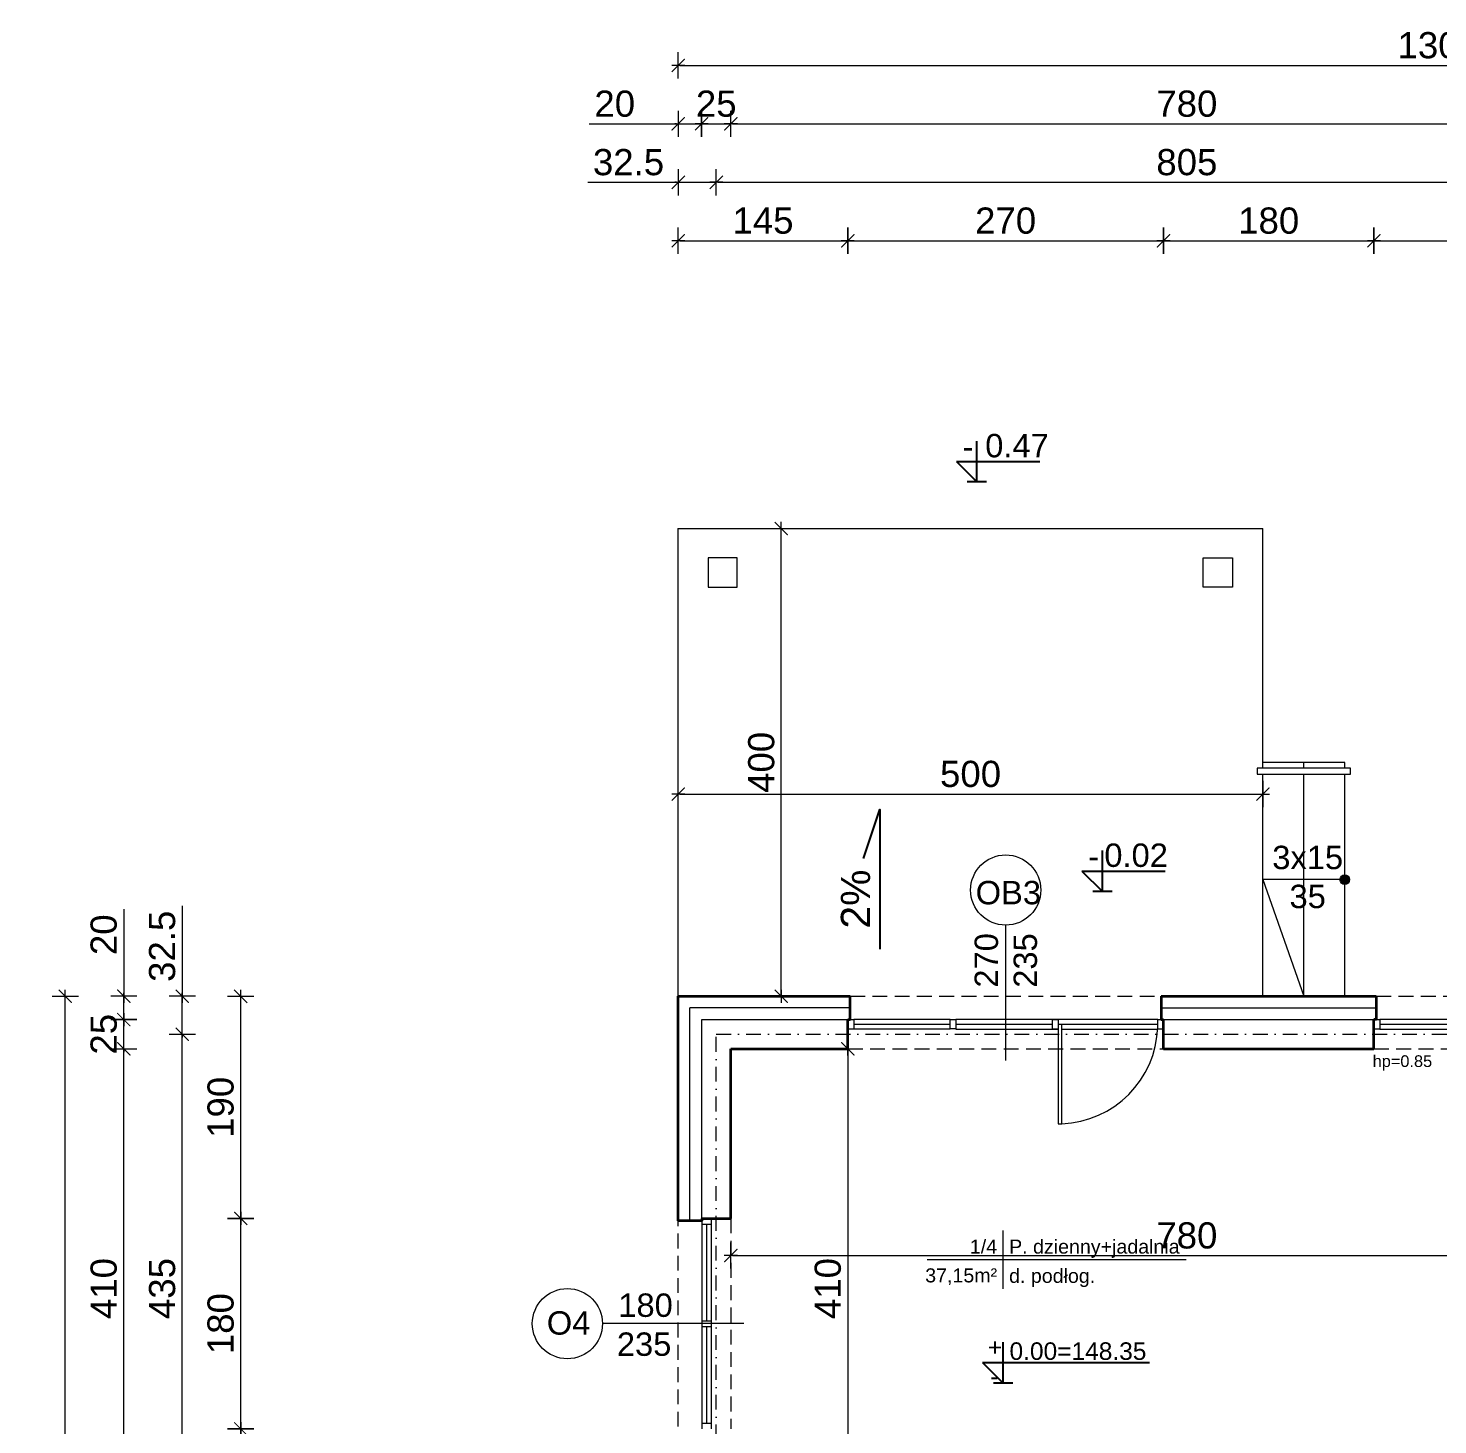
# Model space of a CAD drawing. Header units: millimetres. Extents: x -2481 to 45049, y -11067 to 11055.
# Drawn here: x -2434 to -1228, y 4287 to 5482 of the extents above; entities that cross this region are included whole.
import ezdxf

# ---------------------------------------------------------------- set-up
doc = ezdxf.new("R2010")
doc.units = ezdxf.units.MM
doc.linetypes.add('DASHDOT', pattern=[25.4, 12.7, -6.35, 0, -6.35])
doc.linetypes.add('DASHED', pattern=[19.05, 12.7, -6.35])
for name, color, linetype, lineweight in [('A-ELEWACJA CIENKA', 11, 'Continuous', 13), ('A-murowane', 3, 'Continuous', 35), ('A-osie', 7, 'DASHDOT', 5), ('A-pod', 6, 'DASHED', 15), ('A-schody', 2, 'Continuous', 5), ('A-stolarka', 1, 'Continuous', 5), ('A-w.ocieplenie', 4, 'BATTING', 5), ('A-wykończenie', 4, 'Continuous', 5), ('A17_OPIS_WARSTW', 22, 'Continuous', 9), ('B-opis', 7, 'Continuous', 0)]:
    doc.layers.add(name, color=color, linetype=linetype, lineweight=lineweight)
doc.styles.get("Standard").update_dxf_attribs({"font": 'arial.ttf'})
doc.linetypes.add('BATTING', pattern='A,0.00254,-2.54,[134,ltypeshp.shx,S=2.54,R=0,X=-2.54,Y=0],-5.08,[134,ltypeshp.shx,S=2.54,R=180,X=2.54,Y=0],-2.54', length=10.16254)
doc.dimstyles.new('PM-100', dxfattribs={"dimscale": 2.8, "dimtxt": 8, "dimasz": 0.5, "dimexe": 0, "dimexo": 0, "dimgap": 2, "dimtad": 1, "dimdec": 1, "dimrnd": 0.1, "dimzin": 13, "dimdsep": 46, "dimtxsty": 'Standard', "dimblk": 'Q', "dimcen": 0, "dimse1": 1, "dimse2": 1, "dimclrd": 256, "dimclre": 251, "dimclrt": 41, "dimadec": 1, "dimazin": 0, "dimtfac": 1, "dimtdec": 1, "dimtix": 1, "dimtmove": 1, "dimatfit": 0, "dimldrblk": 'NONE', "dimfxl": 1, "dimtolj": 1, "dimtzin": 13, "dimlwd": -1, "dimlwe": 0, "dimarcsym": 0})

# ---------------------------------------------------------------- blocks, each defined once
blk = doc.blocks.new('A$C77EB5EB5')
at = {"layer": 'A-stolarka'}
for p, q in [((-5, 0), (-175, 0)), ((-175, -4), (-92.5, -4)), ((-175, -8), (-92.5, -8)), ((-87.5, -4), (-5, -4)), ((-87.5, -8), (-5, -8))]:
    blk.add_line(p, q, dxfattribs=at)
for points in [[(-180, 0), (-175, 0), (-175, -8), (-180, -8), (-180, 0)], [(-92.5, 0), (-87.5, 0), (-87.5, -8), (-92.5, -8), (-92.5, 0)], [(-5, 0), (0, 0), (0, -8), (-5, -8), (-5, 0)]]:
    blk.add_lwpolyline(points, dxfattribs=at)
blk = doc.blocks.new('Q')
for p, q in [((-4, 0), (4, 0)), ((0, 8), (0, -8))]:
    blk.add_line(p, q)
at = {"const_width": 0.7}
blk.add_lwpolyline([(4, 4), (-4, -4)], dxfattribs=at)
blk = doc.blocks.new('*D31')
at = {"layer": 'A17_OPIS_WARSTW', "transparency": 16777216}
blk.add_line((-1831.5, 4432.3), (-1054.3, 4432.3), dxfattribs=at)
at = {"layer": 'Defpoints', "color": 0, "transparency": 16777216}
for p in [(-1052.9, 4432.3), (-1832.9, 4379.3), (-1052.9, 4379.3)]:
    blk.add_point(p, dxfattribs=at)
at = {"layer": 'A17_OPIS_WARSTW', "transparency": 16777216, "xscale": 1.4, "yscale": 1.4, "zscale": 1.4, "rotation": 180}
blk.add_blockref('Q', (-1832.9, 4432.3), dxfattribs=at)
at = {"layer": 'A17_OPIS_WARSTW', "transparency": 16777216, "xscale": 1.4, "yscale": 1.4, "zscale": 1.4}
blk.add_blockref('Q', (-1052.9, 4432.3), dxfattribs=at)
at = {"layer": 'A17_OPIS_WARSTW', "color": 41, "transparency": 16777216, "insert": (-1442.9, 4449.3), "char_height": 22.4, "attachment_point": 5}
blk.add_mtext('\\A1;780', dxfattribs=at)
blk = doc.blocks.new('_None')
blk = doc.blocks.new('*D80')
at = {"layer": 'A17_OPIS_WARSTW', "transparency": 16777216}
blk.add_line((-2252.1, 4465.4), (-2252.1, 4652.6), dxfattribs=at)
at = {"layer": 'Defpoints', "color": 0, "transparency": 16777216}
for p in [(-2252.1, 4654), (-1877.9, 4654), (-1845.4, 4464)]:
    blk.add_point(p, dxfattribs=at)
at = {"layer": 'A17_OPIS_WARSTW', "transparency": 16777216, "xscale": 1.4, "yscale": 1.4, "zscale": 1.4}
for p, rotation in [((-2252.1, 4654), 90), ((-2252.1, 4464), 270)]:
    blk.add_blockref('Q', p, dxfattribs=dict(at, rotation=rotation))
at = {"layer": 'A17_OPIS_WARSTW', "color": 41, "transparency": 16777216, "insert": (-2269.2, 4559), "char_height": 22.4, "attachment_point": 5, "rotation": 90}
blk.add_mtext('\\A1;190', dxfattribs=at)
blk = doc.blocks.new('*D91')
at = {"layer": 'A17_OPIS_WARSTW', "transparency": 16777216}
blk.add_line((-1789.8, 4655.4), (-1789.8, 5052.6), dxfattribs=at)
at = {"layer": 'Defpoints', "color": 0, "transparency": 16777216}
for p in [(-1878.3, 5054), (-1789.8, 5054), (-1877.9, 4654)]:
    blk.add_point(p, dxfattribs=at)
at = {"layer": 'A17_OPIS_WARSTW', "transparency": 16777216, "xscale": 1.4, "yscale": 1.4, "zscale": 1.4}
for p, rotation in [((-1789.8, 5054), 90), ((-1789.8, 4654), 270)]:
    blk.add_blockref('Q', p, dxfattribs=dict(at, rotation=rotation))
at = {"layer": 'A17_OPIS_WARSTW', "color": 41, "transparency": 16777216, "insert": (-1806.8, 4854), "char_height": 22.4, "attachment_point": 5, "rotation": 90}
blk.add_mtext('\\A1;400', dxfattribs=at)
blk = doc.blocks.new('*D102')
at = {"layer": 'A17_OPIS_WARSTW', "transparency": 16777216}
blk.add_line((-2402.1, 3555.4), (-2402.1, 4652.6), dxfattribs=at)
at = {"layer": 'Defpoints', "color": 0, "transparency": 16777216}
for p in [(-2402.1, 4654), (-1877.9, 4654), (-1877.9, 3554)]:
    blk.add_point(p, dxfattribs=at)
at = {"layer": 'A17_OPIS_WARSTW', "transparency": 16777216, "xscale": 1.4, "yscale": 1.4, "zscale": 1.4}
for p, rotation in [((-2402.1, 4654), 90), ((-2402.1, 3554), 270)]:
    blk.add_blockref('Q', p, dxfattribs=dict(at, rotation=rotation))
at = {"layer": 'A17_OPIS_WARSTW', "color": 41, "transparency": 16777216, "insert": (-2419.2, 4104), "char_height": 22.4, "attachment_point": 5, "rotation": 90}
blk.add_mtext('\\A1;1100', dxfattribs=at)
blk = doc.blocks.new('*D103')
at = {"layer": 'A17_OPIS_WARSTW', "transparency": 16777216}
blk.add_line((-1731.5, 5300.1), (-1464.3, 5300.1), dxfattribs=at)
at = {"layer": 'Defpoints', "color": 0, "transparency": 16777216}
for p in [(-1462.9, 5300.1), (-1732.9, 4621.5), (-1462.9, 4621.5)]:
    blk.add_point(p, dxfattribs=at)
at = {"layer": 'A17_OPIS_WARSTW', "transparency": 16777216, "xscale": 1.4, "yscale": 1.4, "zscale": 1.4, "rotation": 180}
blk.add_blockref('Q', (-1732.9, 5300.1), dxfattribs=at)
at = {"layer": 'A17_OPIS_WARSTW', "transparency": 16777216, "xscale": 1.4, "yscale": 1.4, "zscale": 1.4}
blk.add_blockref('Q', (-1462.9, 5300.1), dxfattribs=at)
at = {"layer": 'A17_OPIS_WARSTW', "color": 41, "transparency": 16777216, "insert": (-1597.9, 5317.2), "char_height": 22.4, "attachment_point": 5}
blk.add_mtext('\\A1;270', dxfattribs=at)
blk = doc.blocks.new('*D113')
at = {"layer": 'A17_OPIS_WARSTW', "transparency": 16777216}
for p, q in [((-2352.1, 4728.4), (-2352.1, 4654)), ((-2352.1, 4655.4), (-2352.1, 4656.8)), ((-2352.1, 4634), (-2352.1, 4654)), ((-2352.1, 4634), (-2352.1, 4654)), ((-2352.1, 4632.6), (-2352.1, 4631.2))]:
    blk.add_line(p, q, dxfattribs=at)
at = {"layer": 'Defpoints', "color": 0, "transparency": 16777216}
for p in [(-2352.1, 4654), (-1877.9, 4654), (-1857.9, 4634)]:
    blk.add_point(p, dxfattribs=at)
at = {"layer": 'A17_OPIS_WARSTW', "transparency": 16777216, "xscale": 1.4, "yscale": 1.4, "zscale": 1.4}
for p, rotation in [((-2352.1, 4654), 270), ((-2352.1, 4634), 90)]:
    blk.add_blockref('Q', p, dxfattribs=dict(at, rotation=rotation))
at = {"layer": 'A17_OPIS_WARSTW', "color": 41, "transparency": 16777216, "insert": (-2369.2, 4706.6), "char_height": 22.4, "attachment_point": 5, "rotation": 90}
blk.add_mtext('\\A1;20', dxfattribs=at)
blk = doc.blocks.new('*D115')
at = {"layer": 'A17_OPIS_WARSTW', "transparency": 16777216}
blk.add_line((-1461.5, 5300.1), (-1284.3, 5300.1), dxfattribs=at)
at = {"layer": 'Defpoints', "color": 0, "transparency": 16777216}
for p in [(-1282.9, 5300.1), (-1462.9, 4621.5), (-1282.9, 4621.5)]:
    blk.add_point(p, dxfattribs=at)
at = {"layer": 'A17_OPIS_WARSTW', "transparency": 16777216, "xscale": 1.4, "yscale": 1.4, "zscale": 1.4, "rotation": 180}
blk.add_blockref('Q', (-1462.9, 5300.1), dxfattribs=at)
at = {"layer": 'A17_OPIS_WARSTW', "transparency": 16777216, "xscale": 1.4, "yscale": 1.4, "zscale": 1.4}
blk.add_blockref('Q', (-1282.9, 5300.1), dxfattribs=at)
at = {"layer": 'A17_OPIS_WARSTW', "color": 41, "transparency": 16777216, "insert": (-1372.9, 5317.2), "char_height": 22.4, "attachment_point": 5}
blk.add_mtext('\\A1;180', dxfattribs=at)
blk = doc.blocks.new('*D121')
at = {"layer": 'A17_OPIS_WARSTW', "transparency": 16777216}
blk.add_line((-1732.9, 4607.6), (-1732.9, 4200.4), dxfattribs=at)
at = {"layer": 'Defpoints', "color": 0, "transparency": 16777216}
for p in [(-1732.9, 4609), (-1732.9, 4199), (-1732.9, 4199)]:
    blk.add_point(p, dxfattribs=at)
at = {"layer": 'A17_OPIS_WARSTW', "transparency": 16777216, "xscale": 1.4, "yscale": 1.4, "zscale": 1.4}
for p, rotation in [((-1732.9, 4609), 90), ((-1732.9, 4199), 270)]:
    blk.add_blockref('Q', p, dxfattribs=dict(at, rotation=rotation))
at = {"layer": 'A17_OPIS_WARSTW', "color": 41, "transparency": 16777216, "insert": (-1749.9, 4404), "char_height": 22.4, "attachment_point": 5, "rotation": 90}
blk.add_mtext('\\A1;410', dxfattribs=at)
blk = doc.blocks.new('*D126')
at = {"layer": 'A17_OPIS_WARSTW', "transparency": 16777216}
blk.add_line((-1831.5, 5400.1), (-1054.3, 5400.1), dxfattribs=at)
at = {"layer": 'Defpoints', "color": 0, "transparency": 16777216}
for p in [(-1052.9, 5400.1), (-1832.9, 4609), (-1052.9, 4609)]:
    blk.add_point(p, dxfattribs=at)
at = {"layer": 'A17_OPIS_WARSTW', "transparency": 16777216, "xscale": 1.4, "yscale": 1.4, "zscale": 1.4, "rotation": 180}
blk.add_blockref('Q', (-1832.9, 5400.1), dxfattribs=at)
at = {"layer": 'A17_OPIS_WARSTW', "transparency": 16777216, "xscale": 1.4, "yscale": 1.4, "zscale": 1.4}
blk.add_blockref('Q', (-1052.9, 5400.1), dxfattribs=at)
at = {"layer": 'A17_OPIS_WARSTW', "color": 41, "transparency": 16777216, "insert": (-1442.9, 5417.2), "char_height": 22.4, "attachment_point": 5}
blk.add_mtext('\\A1;780', dxfattribs=at)
blk = doc.blocks.new('*D168')
at = {"layer": 'A17_OPIS_WARSTW', "transparency": 16777216}
blk.add_line((-2252.1, 4150.4), (-2252.1, 4282.6), dxfattribs=at)
at = {"layer": 'Defpoints', "color": 0, "transparency": 16777216}
for p in [(-2252.1, 4284), (-1845.4, 4284), (-1845.4, 4149)]:
    blk.add_point(p, dxfattribs=at)
at = {"layer": 'A17_OPIS_WARSTW', "transparency": 16777216, "xscale": 1.4, "yscale": 1.4, "zscale": 1.4}
for p, rotation in [((-2252.1, 4284), 90), ((-2252.1, 4149), 270)]:
    blk.add_blockref('Q', p, dxfattribs=dict(at, rotation=rotation))
at = {"layer": 'A17_OPIS_WARSTW', "color": 41, "transparency": 16777216, "insert": (-2269.2, 4216.5), "char_height": 22.4, "attachment_point": 5, "rotation": 90}
blk.add_mtext('\\A1;135', dxfattribs=at)
blk = doc.blocks.new('*D184')
at = {"layer": 'A17_OPIS_WARSTW', "transparency": 16777216}
blk.add_line((-2252.1, 4285.4), (-2252.1, 4462.6), dxfattribs=at)
at = {"layer": 'Defpoints', "color": 0, "transparency": 16777216}
for p in [(-2252.1, 4464), (-1845.4, 4464), (-1845.4, 4284)]:
    blk.add_point(p, dxfattribs=at)
at = {"layer": 'A17_OPIS_WARSTW', "transparency": 16777216, "xscale": 1.4, "yscale": 1.4, "zscale": 1.4}
for p, rotation in [((-2252.1, 4464), 90), ((-2252.1, 4284), 270)]:
    blk.add_blockref('Q', p, dxfattribs=dict(at, rotation=rotation))
at = {"layer": 'A17_OPIS_WARSTW', "color": 41, "transparency": 16777216, "insert": (-2269.2, 4374), "char_height": 22.4, "attachment_point": 5, "rotation": 90}
blk.add_mtext('\\A1;180', dxfattribs=at)
blk = doc.blocks.new('*D187')
at = {"layer": 'A17_OPIS_WARSTW', "transparency": 16777216}
for p, q in [((-2302.1, 4731.4), (-2302.1, 4654)), ((-2302.1, 4655.4), (-2302.1, 4656.8)), ((-2302.1, 4621.5), (-2302.1, 4654)), ((-2302.1, 4621.5), (-2302.1, 4654)), ((-2302.1, 4620.1), (-2302.1, 4618.7))]:
    blk.add_line(p, q, dxfattribs=at)
at = {"layer": 'Defpoints', "color": 0, "transparency": 16777216}
for p in [(-2302.1, 4654), (-1877.9, 4654), (-1845.4, 4621.5)]:
    blk.add_point(p, dxfattribs=at)
at = {"layer": 'A17_OPIS_WARSTW', "transparency": 16777216, "xscale": 1.4, "yscale": 1.4, "zscale": 1.4}
for p, rotation in [((-2302.1, 4654), 270), ((-2302.1, 4621.5), 90)]:
    blk.add_blockref('Q', p, dxfattribs=dict(at, rotation=rotation))
at = {"layer": 'A17_OPIS_WARSTW', "color": 41, "transparency": 16777216, "insert": (-2319.2, 4696.7), "char_height": 22.4, "attachment_point": 5, "rotation": 90}
blk.add_mtext('\\A1;32.5', dxfattribs=at)
blk = doc.blocks.new('*D189')
at = {"layer": 'A17_OPIS_WARSTW', "transparency": 16777216}
for p, q in [((-2352.1, 4635.4), (-2352.1, 4636.8)), ((-2352.1, 4609), (-2352.1, 4634)), ((-2352.1, 4607.6), (-2352.1, 4606.2))]:
    blk.add_line(p, q, dxfattribs=at)
at = {"layer": 'Defpoints', "color": 0, "transparency": 16777216}
for p in [(-2352.1, 4634), (-1857.9, 4634), (-1832.9, 4609)]:
    blk.add_point(p, dxfattribs=at)
at = {"layer": 'A17_OPIS_WARSTW', "transparency": 16777216, "xscale": 1.4, "yscale": 1.4, "zscale": 1.4}
for p, rotation in [((-2352.1, 4634), 270), ((-2352.1, 4609), 90)]:
    blk.add_blockref('Q', p, dxfattribs=dict(at, rotation=rotation))
at = {"layer": 'A17_OPIS_WARSTW', "color": 41, "transparency": 16777216, "insert": (-2369.2, 4621.5), "char_height": 22.4, "attachment_point": 5, "rotation": 90}
blk.add_mtext('\\A1;25', dxfattribs=at)
blk = doc.blocks.new('*D190')
at = {"layer": 'A17_OPIS_WARSTW', "transparency": 16777216}
blk.add_line((-2302.1, 4187.9), (-2302.1, 4620.1), dxfattribs=at)
at = {"layer": 'Defpoints', "color": 0, "transparency": 16777216}
for p in [(-2302.1, 4621.5), (-1845.4, 4621.5), (-1845.4, 4186.5)]:
    blk.add_point(p, dxfattribs=at)
at = {"layer": 'A17_OPIS_WARSTW', "transparency": 16777216, "xscale": 1.4, "yscale": 1.4, "zscale": 1.4}
for p, rotation in [((-2302.1, 4621.5), 90), ((-2302.1, 4186.5), 270)]:
    blk.add_blockref('Q', p, dxfattribs=dict(at, rotation=rotation))
at = {"layer": 'A17_OPIS_WARSTW', "color": 41, "transparency": 16777216, "insert": (-2319.2, 4404), "char_height": 22.4, "attachment_point": 5, "rotation": 90}
blk.add_mtext('\\A1;435', dxfattribs=at)
blk = doc.blocks.new('*D191')
at = {"layer": 'A17_OPIS_WARSTW', "transparency": 16777216}
blk.add_line((-2352.1, 4200.4), (-2352.1, 4607.6), dxfattribs=at)
at = {"layer": 'Defpoints', "color": 0, "transparency": 16777216}
for p in [(-2352.1, 4609), (-1832.9, 4609), (-1832.9, 4199)]:
    blk.add_point(p, dxfattribs=at)
at = {"layer": 'A17_OPIS_WARSTW', "transparency": 16777216, "xscale": 1.4, "yscale": 1.4, "zscale": 1.4}
for p, rotation in [((-2352.1, 4609), 90), ((-2352.1, 4199), 270)]:
    blk.add_blockref('Q', p, dxfattribs=dict(at, rotation=rotation))
at = {"layer": 'A17_OPIS_WARSTW', "color": 41, "transparency": 16777216, "insert": (-2369.2, 4404), "char_height": 22.4, "attachment_point": 5, "rotation": 90}
blk.add_mtext('\\A1;410', dxfattribs=at)
blk = doc.blocks.new('*D193')
at = {"layer": 'A17_OPIS_WARSTW', "transparency": 16777216}
blk.add_line((-1281.5, 5300.1), (-1104.3, 5300.1), dxfattribs=at)
at = {"layer": 'Defpoints', "color": 0, "transparency": 16777216}
for p in [(-1102.9, 5300.1), (-1282.9, 4621.5), (-1102.9, 4621.5)]:
    blk.add_point(p, dxfattribs=at)
at = {"layer": 'A17_OPIS_WARSTW', "transparency": 16777216, "xscale": 1.4, "yscale": 1.4, "zscale": 1.4, "rotation": 180}
blk.add_blockref('Q', (-1282.9, 5300.1), dxfattribs=at)
at = {"layer": 'A17_OPIS_WARSTW', "transparency": 16777216, "xscale": 1.4, "yscale": 1.4, "zscale": 1.4}
blk.add_blockref('Q', (-1102.9, 5300.1), dxfattribs=at)
at = {"layer": 'A17_OPIS_WARSTW', "color": 41, "transparency": 16777216, "insert": (-1192.9, 5317.2), "char_height": 22.4, "attachment_point": 5}
blk.add_mtext('\\A1;180', dxfattribs=at)
blk = doc.blocks.new('*D194')
at = {"layer": 'A17_OPIS_WARSTW', "transparency": 16777216}
blk.add_line((-1876.5, 4826.9), (-1379.3, 4826.9), dxfattribs=at)
at = {"layer": 'Defpoints', "color": 0, "transparency": 16777216}
for p in [(-1877.9, 5054), (-1377.9, 5054), (-1377.9, 4826.9)]:
    blk.add_point(p, dxfattribs=at)
at = {"layer": 'A17_OPIS_WARSTW', "transparency": 16777216, "xscale": 1.4, "yscale": 1.4, "zscale": 1.4, "rotation": 180}
blk.add_blockref('Q', (-1877.9, 4826.9), dxfattribs=at)
at = {"layer": 'A17_OPIS_WARSTW', "transparency": 16777216, "xscale": 1.4, "yscale": 1.4, "zscale": 1.4}
blk.add_blockref('Q', (-1377.9, 4826.9), dxfattribs=at)
at = {"layer": 'A17_OPIS_WARSTW', "color": 41, "transparency": 16777216, "insert": (-1627.9, 4844), "char_height": 22.4, "attachment_point": 5}
blk.add_mtext('\\A1;500', dxfattribs=at)
blk = doc.blocks.new('*D196')
at = {"layer": 'A17_OPIS_WARSTW', "transparency": 16777216}
blk.add_line((-1876.5, 5300.1), (-1734.3, 5300.1), dxfattribs=at)
at = {"layer": 'Defpoints', "color": 0, "transparency": 16777216}
for p in [(-1732.9, 5300.1), (-1877.9, 4654), (-1732.9, 4621.5)]:
    blk.add_point(p, dxfattribs=at)
at = {"layer": 'A17_OPIS_WARSTW', "transparency": 16777216, "xscale": 1.4, "yscale": 1.4, "zscale": 1.4, "rotation": 180}
blk.add_blockref('Q', (-1877.9, 5300.1), dxfattribs=at)
at = {"layer": 'A17_OPIS_WARSTW', "transparency": 16777216, "xscale": 1.4, "yscale": 1.4, "zscale": 1.4}
blk.add_blockref('Q', (-1732.9, 5300.1), dxfattribs=at)
at = {"layer": 'A17_OPIS_WARSTW', "color": 41, "transparency": 16777216, "insert": (-1805.4, 5317.2), "char_height": 22.4, "attachment_point": 5}
blk.add_mtext('\\A1;145', dxfattribs=at)
blk = doc.blocks.new('*D204')
at = {"layer": 'A17_OPIS_WARSTW', "transparency": 16777216}
for p, q in [((-1954, 5400.1), (-1877.9, 5400.1)), ((-1879.3, 5400.1), (-1880.7, 5400.1)), ((-1877.9, 5400.1), (-1857.9, 5400.1)), ((-1877.9, 5400.1), (-1857.9, 5400.1)), ((-1856.5, 5400.1), (-1855.1, 5400.1))]:
    blk.add_line(p, q, dxfattribs=at)
at = {"layer": 'Defpoints', "color": 0, "transparency": 16777216}
for p in [(-1857.9, 5400.1), (-1877.9, 4654), (-1857.9, 4634)]:
    blk.add_point(p, dxfattribs=at)
at = {"layer": 'A17_OPIS_WARSTW', "transparency": 16777216, "xscale": 1.4, "yscale": 1.4, "zscale": 1.4}
blk.add_blockref('Q', (-1877.9, 5400.1), dxfattribs=at)
at = {"layer": 'A17_OPIS_WARSTW', "transparency": 16777216, "xscale": 1.4, "yscale": 1.4, "zscale": 1.4, "rotation": 180}
blk.add_blockref('Q', (-1857.9, 5400.1), dxfattribs=at)
at = {"layer": 'A17_OPIS_WARSTW', "color": 41, "transparency": 16777216, "insert": (-1932.2, 5417.2), "char_height": 22.4, "attachment_point": 5}
blk.add_mtext('\\A1;20', dxfattribs=at)
blk = doc.blocks.new('*D205')
at = {"layer": 'A17_OPIS_WARSTW', "transparency": 16777216}
for p, q in [((-1955.2, 5350.1), (-1877.9, 5350.1)), ((-1879.3, 5350.1), (-1880.7, 5350.1)), ((-1877.9, 5350.1), (-1845.4, 5350.1)), ((-1877.9, 5350.1), (-1845.4, 5350.1)), ((-1844, 5350.1), (-1842.6, 5350.1))]:
    blk.add_line(p, q, dxfattribs=at)
at = {"layer": 'Defpoints', "color": 0, "transparency": 16777216}
for p in [(-1845.4, 5350.1), (-1877.9, 4654), (-1845.4, 4621.5)]:
    blk.add_point(p, dxfattribs=at)
at = {"layer": 'A17_OPIS_WARSTW', "transparency": 16777216, "xscale": 1.4, "yscale": 1.4, "zscale": 1.4}
blk.add_blockref('Q', (-1877.9, 5350.1), dxfattribs=at)
at = {"layer": 'A17_OPIS_WARSTW', "transparency": 16777216, "xscale": 1.4, "yscale": 1.4, "zscale": 1.4, "rotation": 180}
blk.add_blockref('Q', (-1845.4, 5350.1), dxfattribs=at)
at = {"layer": 'A17_OPIS_WARSTW', "color": 41, "transparency": 16777216, "insert": (-1920.4, 5367.2), "char_height": 22.4, "attachment_point": 5}
blk.add_mtext('\\A1;32.5', dxfattribs=at)
blk = doc.blocks.new('*D210')
at = {"layer": 'A17_OPIS_WARSTW', "transparency": 16777216}
blk.add_line((-1844, 5350.1), (-1041.8, 5350.1), dxfattribs=at)
at = {"layer": 'Defpoints', "color": 0, "transparency": 16777216}
for p in [(-1040.4, 5350.1), (-1845.4, 4621.5), (-1040.4, 4621.5)]:
    blk.add_point(p, dxfattribs=at)
at = {"layer": 'A17_OPIS_WARSTW', "transparency": 16777216, "xscale": 1.4, "yscale": 1.4, "zscale": 1.4, "rotation": 180}
blk.add_blockref('Q', (-1845.4, 5350.1), dxfattribs=at)
at = {"layer": 'A17_OPIS_WARSTW', "transparency": 16777216, "xscale": 1.4, "yscale": 1.4, "zscale": 1.4}
blk.add_blockref('Q', (-1040.4, 5350.1), dxfattribs=at)
at = {"layer": 'A17_OPIS_WARSTW', "color": 41, "transparency": 16777216, "insert": (-1442.9, 5367.2), "char_height": 22.4, "attachment_point": 5}
blk.add_mtext('\\A1;805', dxfattribs=at)
blk = doc.blocks.new('*D211')
at = {"layer": 'A17_OPIS_WARSTW', "transparency": 16777216}
for p, q in [((-1859.3, 5400.1), (-1860.7, 5400.1)), ((-1857.9, 5400.1), (-1832.9, 5400.1)), ((-1831.5, 5400.1), (-1830.1, 5400.1))]:
    blk.add_line(p, q, dxfattribs=at)
at = {"layer": 'Defpoints', "color": 0, "transparency": 16777216}
for p in [(-1832.9, 5400.1), (-1857.9, 4634), (-1832.9, 4609)]:
    blk.add_point(p, dxfattribs=at)
at = {"layer": 'A17_OPIS_WARSTW', "transparency": 16777216, "xscale": 1.4, "yscale": 1.4, "zscale": 1.4}
blk.add_blockref('Q', (-1857.9, 5400.1), dxfattribs=at)
at = {"layer": 'A17_OPIS_WARSTW', "transparency": 16777216, "xscale": 1.4, "yscale": 1.4, "zscale": 1.4, "rotation": 180}
blk.add_blockref('Q', (-1832.9, 5400.1), dxfattribs=at)
at = {"layer": 'A17_OPIS_WARSTW', "color": 41, "transparency": 16777216, "insert": (-1845.4, 5417.2), "char_height": 22.4, "attachment_point": 5}
blk.add_mtext('\\A1;25', dxfattribs=at)
blk = doc.blocks.new('*D219')
at = {"layer": 'A17_OPIS_WARSTW', "transparency": 16777216}
blk.add_line((-1876.5, 5450.1), (-579.3, 5450.1), dxfattribs=at)
at = {"layer": 'Defpoints', "color": 0, "transparency": 16777216}
for p in [(-577.9, 5450.1), (-1877.9, 4654), (-577.9, 4654)]:
    blk.add_point(p, dxfattribs=at)
at = {"layer": 'A17_OPIS_WARSTW', "transparency": 16777216, "xscale": 1.4, "yscale": 1.4, "zscale": 1.4, "rotation": 180}
blk.add_blockref('Q', (-1877.9, 5450.1), dxfattribs=at)
at = {"layer": 'A17_OPIS_WARSTW', "transparency": 16777216, "xscale": 1.4, "yscale": 1.4, "zscale": 1.4}
blk.add_blockref('Q', (-577.9, 5450.1), dxfattribs=at)
at = {"layer": 'A17_OPIS_WARSTW', "color": 41, "transparency": 16777216, "insert": (-1227.9, 5467.2), "char_height": 22.4, "attachment_point": 5}
blk.add_mtext('\\A1;1300', dxfattribs=at)

msp = doc.modelspace()

# ---------------------------------------------------------------- hatches: boundary and pattern name
at = {"layer": 'A-schody', "ltscale": 0.8}
h = msp.add_hatch(color=256, dxfattribs=at)
h.dxf.hatch_style = 1
edge = h.paths.add_edge_path()
edge.add_arc((-1307.85, 4753.73), 4.09, 0, 360)

# ---------------------------------------------------------------- linework, layer by layer
for p, q in [((-1622.51, 5093.84), (-1622.51, 5128.84)), ((-1640.01, 5111.34), (-1622.51, 5093.84)), ((-1640.01, 5111.34), (-1568.76, 5111.34)), ((-1614.24, 5093.84), (-1630.79, 5093.84)), ((-1515.13, 4743.56), (-1515.13, 4778.56)), ((-1532.63, 4761.06), (-1515.13, 4743.56)), ((-1532.63, 4761.06), (-1461.38, 4761.06)), ((-1506.85, 4743.56), (-1523.41, 4743.56)), ((-1600.06, 4323.2), (-1600.06, 4358.2)), ((-1617.56, 4340.7), (-1600.06, 4323.2)), ((-1617.56, 4340.7), (-1474.96, 4340.7)), ((-1591.79, 4323.2), (-1608.34, 4323.2))]:
    msp.add_line(p, q)
msp.add_lwpolyline([(-1719.54, 4771.65), (-1705.48, 4813.79), (-1705.48, 4694.17)])
at = {"layer": 'A-ELEWACJA CIENKA', "color": 9, "true_color": 0xc7c8ca}
for points in [[(-1852.37, 5003.97), (-1827.37, 5003.97), (-1827.37, 5028.97), (-1852.37, 5028.97)], [(-1403.83, 5003.97), (-1428.83, 5003.97), (-1428.83, 5028.97), (-1403.83, 5028.97)]]:
    msp.add_lwpolyline(points, close=True, dxfattribs=at)
at = {"layer": 'A-murowane'}
for p, q in [((-1877.85, 4653.97), (-1730.85, 4653.97)), ((-1877.85, 4461.97), (-1877.85, 4653.97)), ((-1464.85, 4653.97), (-1280.85, 4653.97)), ((-1732.85, 4608.97), (-1732.85, 4633.97)), ((-1462.85, 4608.97), (-1462.85, 4633.97)), ((-1282.85, 4608.97), (-1282.85, 4633.97)), ((-1832.85, 4463.97), (-1832.85, 4608.97)), ((-1832.85, 4608.97), (-1732.85, 4608.97)), ((-1462.85, 4608.97), (-1282.85, 4608.97)), ((-1857.85, 4463.97), (-1832.85, 4463.97))]:
    msp.add_line(p, q, dxfattribs=at)
for points in [[(-1732.85, 4633.97), (-1730.85, 4633.97), (-1730.85, 4653.97)], [(-1464.85, 4653.97), (-1464.85, 4633.97), (-1462.85, 4633.97)], [(-1280.85, 4653.97), (-1280.85, 4633.97), (-1282.85, 4633.97)], [(-1857.85, 4463.97), (-1857.85, 4461.97), (-1877.85, 4461.97)]]:
    msp.add_lwpolyline(points, dxfattribs=at)
at = {"layer": 'A-osie'}
for p, q in [((-1845.35, 4621.47), (-610.35, 4621.47)), ((-1845.35, 3586.47), (-1845.35, 4621.47))]:
    msp.add_line(p, q, dxfattribs=at)
at = {"layer": 'A-pod'}
for p, q in [((-1730.85, 4653.97), (-1464.85, 4653.97)), ((-1280.85, 4653.97), (-1104.85, 4653.97)), ((-1732.85, 4608.97), (-1462.85, 4608.97)), ((-1282.85, 4608.97), (-1102.85, 4608.97)), ((-1877.85, 4285.97), (-1877.85, 4461.97)), ((-1832.85, 4463.97), (-1832.85, 4283.97))]:
    msp.add_line(p, q, dxfattribs=at)
at = {"layer": 'A-schody'}
for p, q in [((-1878.34, 5053.97), (-1377.85, 5053.97)), ((-1877.85, 4653.97), (-1877.85, 5053.97)), ((-1377.85, 4848.97), (-1377.85, 5053.97)), ((-1382.85, 4848.97), (-1382.85, 4843.97)), ((-1307.85, 4853.97), (-1377.85, 4853.97)), ((-1342.85, 4848.97), (-1342.85, 4853.97)), ((-1307.85, 4848.97), (-1307.85, 4853.97)), ((-1377.85, 4653.97), (-1377.85, 4843.97)), ((-1342.85, 4653.97), (-1342.85, 4843.97)), ((-1307.85, 4653.97), (-1307.85, 4843.97)), ((-1307.85, 4753.73), (-1377.85, 4753.97)), ((-1377.85, 4753.97), (-1342.85, 4653.97))]:
    msp.add_line(p, q, dxfattribs=at)
msp.add_lwpolyline([(-1382.85, 4843.97), (-1302.85, 4843.97), (-1302.85, 4848.97), (-1382.85, 4848.97)], dxfattribs=at)
at = {"layer": 'A-schody', "ltscale": 0.8}
msp.add_circle((-1307.85, 4753.73), 4.09, dxfattribs=at)
at = {"layer": 'A-stolarka'}
for p, q in [((-1645.35, 4633.97), (-1727.85, 4633.97)), ((-1727.85, 4630), (-1645.35, 4630)), ((-1467.85, 4633.97), (-1640.35, 4633.97)), ((-1640.35, 4629.97), (-1557.85, 4629.97)), ((-1552.85, 4629.97), (-1467.85, 4629.97)), ((-1645.35, 4625.97), (-1727.85, 4625.97)), ((-1640.35, 4625.97), (-1552.85, 4625.97)), ((-1549.85, 4625.97), (-1467.85, 4625.97)), ((-1857.85, 4463.97), (-1857.85, 4283.97)), ((-1849.85, 4463.97), (-1849.85, 4283.97)), ((-1857.85, 4458.97), (-1849.85, 4458.97)), ((-1853.85, 4458.97), (-1853.85, 4376.47)), ((-1857.85, 4376.47), (-1849.85, 4376.47)), ((-1857.85, 4371.47), (-1849.85, 4371.47)), ((-1853.85, 4371.47), (-1853.85, 4288.97)), ((-1857.85, 4288.97), (-1849.85, 4288.97))]:
    msp.add_line(p, q, dxfattribs=at)
for points in [[(-1732.85, 4633.97), (-1727.85, 4633.97), (-1727.85, 4625.97), (-1732.85, 4625.97), (-1732.85, 4633.97)], [(-1645.35, 4633.97), (-1640.35, 4633.97), (-1640.35, 4626.03), (-1645.35, 4626.03), (-1645.35, 4633.97)], [(-1557.85, 4633.97), (-1552.85, 4633.97), (-1552.85, 4625.97), (-1557.85, 4625.97), (-1557.85, 4633.97)], [(-1552.85, 4629.97), (-1552.85, 4544.97), (-1549.85, 4544.97), (-1549.85, 4629.97)], [(-1467.85, 4633.97), (-1462.85, 4633.97), (-1462.85, 4625.97), (-1467.85, 4625.97), (-1467.85, 4633.97)]]:
    msp.add_lwpolyline(points, dxfattribs=at)
msp.add_arc((-1552.98, 4630.08), 85.17, 272.104, 358.2443, dxfattribs=at)
at = {"layer": 'A-w.ocieplenie'}
for p, q in [((-1730.85, 4643.97), (-1867.85, 4643.97)), ((-1867.85, 4461.97), (-1867.85, 4643.97)), ((-1464.85, 4643.97), (-1280.85, 4643.97))]:
    msp.add_line(p, q, dxfattribs=at)
at = {"layer": 'A-wykończenie'}
for p, q in [((-1857.85, 4633.97), (-1732.85, 4633.97)), ((-1857.85, 4463.97), (-1857.85, 4633.97)), ((-1462.85, 4633.97), (-1282.85, 4633.97))]:
    msp.add_line(p, q, dxfattribs=at)
at = {"layer": 'B-opis'}
for p, q in [((-1597.85, 4598.97), (-1597.85, 4714.83)), ((-1600.06, 4403.73), (-1600.06, 4453.73)), ((-1665.06, 4428.73), (-1443.54, 4428.73)), ((-1821.74, 4373.97), (-1942.71, 4373.97))]:
    msp.add_line(p, q, dxfattribs=at)
for centre in [(-1597.85, 4744.83), (-1972.71, 4373.97)]:
    msp.add_circle(centre, 30, dxfattribs=at)

# ---------------------------------------------------------------- block references
at = {"layer": 'A-stolarka'}
msp.add_blockref('A$C77EB5EB5', (-1102.85, 4633.97), dxfattribs=at)

# ---------------------------------------------------------------- texts
at = {"layer": 'B-opis'}
for s, width, insert, char_height, attachment_point in [('\\pi-19.404;0.47', 13.1429, (-1595.94, 5134.88), 20, 1), ('-', 13.1429, (-1634.65, 5134.01), 20, 1), ('\\pi-19.302;0.02', 13.1429, (-1494.18, 4784.6), 20, 1), ('\\pi-22.576;3x15 \\P\\pi-7.8214;35', 13.1429, (-1347.28, 4782.69), 20, 1), ('-', 13.1429, (-1527.27, 4783.72), 20, 1), ('OB3', 13.1429, (-1623.53, 4752.62), 20, 1), ('hp=0.85', 49.0064, (-1283.99, 4603.49), 10, 1), ('1/4', 87.8944, (-1605.19, 4445.87), 12, 3), ('P. dzienny+jadalnia', 148.0981, (-1594.93, 4445.87), 12, 1), ('37,15m²', 87.8944, (-1605.19, 4421.27), 12, 3), ('d. podłog.', 87.8944, (-1594.93, 4420.87), 12, 1), ('\\pi-14.547;180\\P\\pi-15.768;235', 13.1429, (-1914.61, 4399.79), 20, 1), ('O4', 13.1429, (-1990.32, 4384.59), 20, 1), ('\\pi1.6192;+\\P\\pi3.7423;-', 13.1429, (-1614.71, 4361.4), 15, 1), ('\\pi-51.131;0.00=148.35', 13.1429, (-1543.45, 4357.99), 15, 1)]:
    msp.add_mtext_dynamic_manual_height_columns(s, width=width, gutter_width=12.5, heights=[0], dxfattribs=dict(at, insert=insert, char_height=char_height, attachment_point=attachment_point))
at = {"layer": 'B-opis', "attachment_point": 1, "rotation": 90}
for s, insert, char_height in [('\\pi-17.081;2%', (-1738.81, 4728.91), 25), ('\\pi-15.659;270\\P\\pi-15.768;235', (-1624.41, 4677), 20)]:
    msp.add_mtext_dynamic_manual_height_columns(s, width=13.1429, gutter_width=12.5, heights=[0], dxfattribs=dict(at, insert=insert, char_height=char_height))

# ---------------------------------------------------------------- dimensions: what is measured, and where the dimension line sits
at = {"layer": 'A17_OPIS_WARSTW'}
for base, p1, p2, picture, middle in [((-577.85, 5450.15), (-1877.85, 4653.97), (-577.85, 4653.97), '*D219', (-1227.85, 5467.19)), ((-1832.85, 5400.15), (-1857.85, 4633.97), (-1832.85, 4608.97), '*D211', (-1845.35, 5417.18)), ((-1052.85, 5400.15), (-1832.85, 4608.97), (-1052.85, 4608.97), '*D126', (-1442.85, 5417.18)), ((-1040.35, 5350.15), (-1845.35, 4621.47), (-1040.35, 4621.47), '*D210', (-1442.85, 5367.18)), ((-1732.85, 5300.15), (-1877.85, 4653.97), (-1732.85, 4621.47), '*D196', (-1805.35, 5317.18)), ((-1462.85, 5300.15), (-1732.85, 4621.47), (-1462.85, 4621.47), '*D103', (-1597.85, 5317.18)), ((-1282.85, 5300.15), (-1462.85, 4621.47), (-1282.85, 4621.47), '*D115', (-1372.85, 5317.18)), ((-1102.85, 5300.15), (-1282.85, 4621.47), (-1102.85, 4621.47), '*D193', (-1192.85, 5317.18)), ((-1377.85, 4826.92), (-1877.85, 5053.97), (-1377.85, 5053.97), '*D194', (-1627.85, 4843.96)), ((-1052.85, 4432.25), (-1832.85, 4379.33), (-1052.85, 4379.33), '*D31', (-1442.85, 4449.29))]:
    dim = msp.add_linear_dim(base=base, p1=p1, p2=p2, dimstyle='PM-100', dxfattribs=at)
    dim.commit()
    dim.dimension.update_dxf_attribs({"geometry": picture, "text_midpoint": middle})
for base, p2, picture, middle in [((-1857.85, 5400.15), (-1857.85, 4633.97), '*D204', (-1932.22, 5405.49)), ((-1845.35, 5350.15), (-1845.35, 4621.47), '*D205', (-1920.39, 5354.55))]:
    dim = msp.add_linear_dim(base=base, p1=(-1877.85, 4653.97), p2=p2, dimstyle='PM-100', dxfattribs=at)
    dim.commit()
    dim.dimension.update_dxf_attribs({"geometry": picture, "text_midpoint": middle, "dimtype": 160})
for base, p1, p2, picture, middle in [((-1789.75, 5053.97), (-1877.85, 4653.97), (-1878.34, 5053.97), '*D91', (-1806.79, 4853.97)), ((-2402.11, 4653.97), (-1877.85, 3553.97), (-1877.85, 4653.97), '*D102', (-2419.15, 4103.97)), ((-2252.11, 4653.97), (-1845.35, 4463.97), (-1877.85, 4653.97), '*D80', (-2269.15, 4558.97)), ((-2352.11, 4633.97), (-1832.85, 4608.97), (-1857.85, 4633.97), '*D189', (-2369.15, 4621.47)), ((-2302.11, 4621.47), (-1845.35, 4186.47), (-1845.35, 4621.47), '*D190', (-2319.16, 4403.97)), ((-2352.11, 4608.97), (-1832.85, 4198.97), (-1832.85, 4608.97), '*D191', (-2369.15, 4403.97)), ((-1732.85, 4198.97), (-1732.85, 4608.97), (-1732.85, 4198.97), '*D121', (-1749.89, 4403.97)), ((-2252.11, 4463.97), (-1845.35, 4283.97), (-1845.35, 4463.97), '*D184', (-2269.15, 4373.97)), ((-2252.11, 4283.97), (-1845.35, 4148.97), (-1845.35, 4283.97), '*D168', (-2269.16, 4216.47))]:
    dim = msp.add_linear_dim(base=base, p1=p1, p2=p2, angle=90, dimstyle='PM-100', dxfattribs=at)
    dim.commit()
    dim.dimension.update_dxf_attribs({"geometry": picture, "text_midpoint": middle})
for base, p1, picture, middle in [((-2352.11, 4653.97), (-1857.85, 4633.97), '*D113', (-2353.39, 4706.65)), ((-2302.11, 4653.97), (-1845.35, 4621.47), '*D187', (-2302.64, 4696.68))]:
    dim = msp.add_linear_dim(base=base, p1=p1, p2=(-1877.85, 4653.97), angle=90, dimstyle='PM-100', dxfattribs=at)
    dim.commit()
    dim.dimension.update_dxf_attribs({"geometry": picture, "text_midpoint": middle, "dimtype": 160})

doc.saveas('drawing.dxf')
